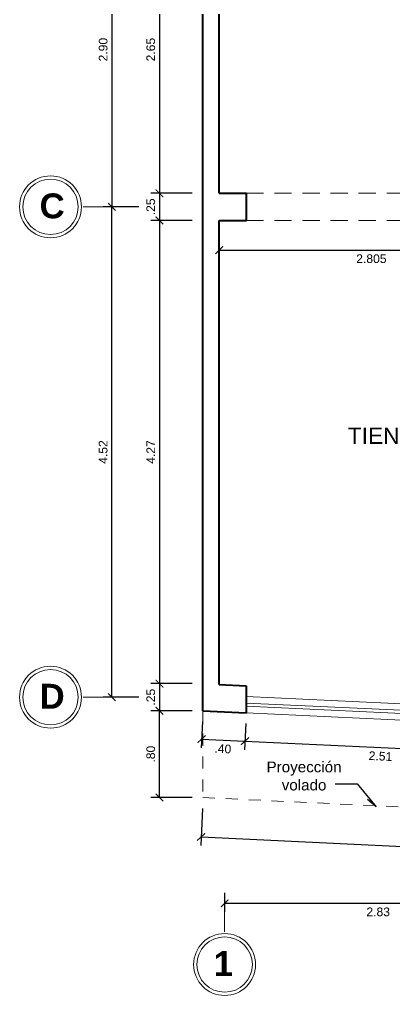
# Model space of a CAD drawing. Header units: millimetres. Extents: x 148 to 461, y 24 to 94.
# Drawn here: x 148.35 to 151.81, y 61.76 to 70.77 of the extents above; entities that cross this region are included whole.
import ezdxf

# ---------------------------------------------------------------- set-up
doc = ezdxf.new("R2010")
doc.units = ezdxf.units.MM
doc.header["$PDMODE"] = 32
doc.linetypes.add('HIDDEN2', pattern=[4.762499999999999, 3.175, -1.5875])
doc.layers.get('0').update_dxf_attribs({"lineweight": 0})
doc.layers.get('Defpoints').update_dxf_attribs({"lineweight": 0})
for name, color, linetype, lineweight in [('A-Dims', 22, 'Continuous', 0), ('A-Stair', 53, 'Continuous', 0), ('A-Text', 30, 'Continuous', 30), ('A-Wall', 153, 'Continuous', 40), ('proyecciones', 33, 'HIDDEN2', 0)]:
    doc.layers.add(name, color=color, linetype=linetype, lineweight=lineweight)
doc.styles.add('ejes', font='swissel.ttf')
doc.dimstyles.new('DIM50', dxfattribs={"dimtxt": 0.08, "dimasz": 0.07, "dimexe": 0.08, "dimexo": 0.1, "dimgap": 0.04, "dimtad": 2, "dimzin": 4, "dimdsep": 46, "dimtxsty": 'ejes', "dimblk": 'ARCHTICK', "dimcen": 0.05, "dimadec": 0, "dimazin": 0, "dimtfac": 1, "dimtix": 1, "dimtmove": 0, "dimatfit": 3, "dimfxl": 0.08, "dimarcsym": 0})

# ---------------------------------------------------------------- blocks, each defined once
blk = doc.blocks.new('_ArchTick')
at = {"color": 0, "linetype": 'ByBlock', "const_width": 0.15}
blk.add_lwpolyline([(-0.5, -0.5), (0.5, 0.5)], dxfattribs=at)
blk = doc.blocks.new('*D187')
at = {"layer": 'A-Dims', "color": 0, "lineweight": -2}
for p, q in [((149.9402830964725, 64.39031263436664), (149.559655716919, 64.39031263436664)), ((149.639655716919, 63.58943264052991), (149.639655716919, 64.39031263436664)), ((149.9402830964725, 63.58943264052991), (149.559655716919, 63.58943264052991))]:
    blk.add_line(p, q, dxfattribs=at)
at = {"layer": 'Defpoints', "color": 0}
for p in [(149.639655716919, 64.39031263436664), (150.0402830964725, 64.39031263436664), (150.0402830964725, 63.58943264052991)]:
    blk.add_point(p, dxfattribs=at)
at = {"layer": 'A-Dims', "color": 0, "lineweight": -2, "xscale": 0.07, "yscale": 0.07, "zscale": 0.07}
for p, rotation in [((149.639655716919, 64.39031263436664), 90), ((149.639655716919, 63.58943264052991), 270)]:
    blk.add_blockref('_ArchTick', p, dxfattribs=dict(at, rotation=rotation))
at = {"layer": 'A-Dims', "color": 0, "insert": (149.559655716919, 63.98987263744827), "char_height": 0.08, "attachment_point": 5, "rotation": 90, "style": 'ejes'}
blk.add_mtext('.80', dxfattribs=at)
blk = doc.blocks.new('*D188')
at = {"layer": 'A-Dims', "color": 0, "lineweight": -2}
for p, q in [((149.9402830964725, 64.64031263436665), (149.559655716919, 64.64031263436665)), ((149.639655716919, 64.64031263436665), (149.639655716919, 64.39031263436664)), ((149.9402830964725, 64.39031263436664), (149.559655716919, 64.39031263436664))]:
    blk.add_line(p, q, dxfattribs=at)
at = {"layer": 'Defpoints', "color": 0}
for p in [(150.0402830964725, 64.64031263436665), (149.639655716919, 64.39031263436664), (150.0402830964725, 64.39031263436664)]:
    blk.add_point(p, dxfattribs=at)
at = {"layer": 'A-Dims', "color": 0, "lineweight": -2, "xscale": 0.07, "yscale": 0.07, "zscale": 0.07}
for p, rotation in [((149.639655716919, 64.64031263436665), 90), ((149.639655716919, 64.39031263436664), 270)]:
    blk.add_blockref('_ArchTick', p, dxfattribs=dict(at, rotation=rotation))
at = {"layer": 'A-Dims', "color": 0, "insert": (149.559655716919, 64.51531263436664), "char_height": 0.08, "attachment_point": 5, "rotation": 90, "style": 'ejes'}
blk.add_mtext('.25', dxfattribs=at)
blk = doc.blocks.new('*D189')
at = {"layer": 'A-Dims', "color": 0, "lineweight": -2}
for p, q in [((149.9402830964725, 68.9131101020102), (149.559655716919, 68.9131101020102)), ((149.639655716919, 68.9131101020102), (149.639655716919, 64.64031263436665)), ((149.9402830964725, 64.64031263436665), (149.559655716919, 64.64031263436665))]:
    blk.add_line(p, q, dxfattribs=at)
at = {"layer": 'Defpoints', "color": 0}
for p in [(150.0402830964725, 68.9131101020102), (149.639655716919, 64.64031263436665), (150.0402830964725, 64.64031263436665)]:
    blk.add_point(p, dxfattribs=at)
at = {"layer": 'A-Dims', "color": 0, "lineweight": -2, "xscale": 0.07, "yscale": 0.07, "zscale": 0.07}
for p, rotation in [((149.639655716919, 68.9131101020102), 90), ((149.639655716919, 64.64031263436665), 270)]:
    blk.add_blockref('_ArchTick', p, dxfattribs=dict(at, rotation=rotation))
at = {"layer": 'A-Dims', "color": 0, "insert": (149.559655716919, 66.77671136818842), "char_height": 0.08, "attachment_point": 5, "rotation": 90, "style": 'ejes'}
blk.add_mtext('4.27', dxfattribs=at)
blk = doc.blocks.new('*D190')
at = {"layer": 'A-Dims', "color": 0, "lineweight": -2}
for p, q in [((149.9402830964725, 69.1631101020102), (149.559655716919, 69.1631101020102)), ((149.639655716919, 69.1631101020102), (149.639655716919, 68.9131101020102)), ((149.9402830964725, 68.9131101020102), (149.559655716919, 68.9131101020102))]:
    blk.add_line(p, q, dxfattribs=at)
at = {"layer": 'Defpoints', "color": 0}
for p in [(150.0402830964725, 69.1631101020102), (149.639655716919, 68.9131101020102), (150.0402830964725, 68.9131101020102)]:
    blk.add_point(p, dxfattribs=at)
at = {"layer": 'A-Dims', "color": 0, "lineweight": -2, "xscale": 0.07, "yscale": 0.07, "zscale": 0.07}
for p, rotation in [((149.639655716919, 69.1631101020102), 90), ((149.639655716919, 68.9131101020102), 270)]:
    blk.add_blockref('_ArchTick', p, dxfattribs=dict(at, rotation=rotation))
at = {"layer": 'A-Dims', "color": 0, "insert": (149.559655716919, 69.0381101020102), "char_height": 0.08, "attachment_point": 5, "rotation": 90, "style": 'ejes'}
blk.add_mtext('.25', dxfattribs=at)
blk = doc.blocks.new('*D191')
at = {"layer": 'A-Dims', "color": 0, "lineweight": -2}
for p, q in [((149.9402830964725, 71.8131101020102), (149.559655716919, 71.8131101020102)), ((149.639655716919, 71.8131101020102), (149.639655716919, 69.1631101020102)), ((149.9402830964725, 69.1631101020102), (149.559655716919, 69.1631101020102))]:
    blk.add_line(p, q, dxfattribs=at)
at = {"layer": 'Defpoints', "color": 0}
for p in [(150.0402830964725, 71.8131101020102), (149.639655716919, 69.1631101020102), (150.0402830964725, 69.1631101020102)]:
    blk.add_point(p, dxfattribs=at)
at = {"layer": 'A-Dims', "color": 0, "lineweight": -2, "xscale": 0.07, "yscale": 0.07, "zscale": 0.07}
for p, rotation in [((149.639655716919, 71.8131101020102), 90), ((149.639655716919, 69.1631101020102), 270)]:
    blk.add_blockref('_ArchTick', p, dxfattribs=dict(at, rotation=rotation))
at = {"layer": 'A-Dims', "color": 0, "insert": (149.559655716919, 70.4881101020102), "char_height": 0.08, "attachment_point": 5, "rotation": 90, "style": 'ejes'}
blk.add_mtext('2.65', dxfattribs=at)
blk = doc.blocks.new('*D208')
at = {"layer": 'A-Dims', "color": 0, "lineweight": -2}
for p, q in [((150.0355965626156, 63.48954251889414), (150.019490391733, 63.14625099094039)), ((150.0232396188186, 63.226163088249), (157.4832396188185, 62.87616308824897)), ((157.4955965626156, 63.13954251889411), (157.479490391733, 62.79625099094036))]:
    blk.add_line(p, q, dxfattribs=at)
at = {"layer": 'Defpoints', "color": 0}
for p in [(150.0402830964725, 63.58943264052991), (157.5002830964725, 63.23943264052988), (157.4832396188185, 62.87616308824897)]:
    blk.add_point(p, dxfattribs=at)
at = {"layer": 'A-Dims', "color": 0, "lineweight": -2, "xscale": 0.07, "yscale": 0.07, "zscale": 0.07}
for p, rotation in [((150.0232396188186, 63.226163088249), 177.3138299825618), ((157.4832396188185, 62.87616308824897), 357.3138299825617)]:
    blk.add_blockref('_ArchTick', p, dxfattribs=dict(at, rotation=rotation))
at = {"layer": 'A-Dims', "color": 0, "insert": (153.749490391733, 62.97125099094037), "char_height": 0.08, "attachment_point": 5, "rotation": 357.31382998256174, "style": 'ejes'}
blk.add_mtext('7.47', dxfattribs=at)
blk = doc.blocks.new('*D214')
at = {"layer": 'A-Dims', "color": 0, "lineweight": -2}
for p, q in [((150.4351570491586, 64.27167637730324), (150.4238191924476, 64.03001805997792)), ((150.4275684195332, 64.10993015728653), (152.9330079329901, 63.9923827270305)), ((152.9405965626156, 64.15412894704721), (152.9292587059046, 63.91247062972189))]:
    blk.add_line(p, q, dxfattribs=at)
at = {"layer": 'Defpoints', "color": 0}
for p in [(150.4398435830155, 64.371566498939), (152.9452830964725, 64.25401906868298), (152.9330079329901, 63.9923827270305)]:
    blk.add_point(p, dxfattribs=at)
at = {"layer": 'A-Dims', "color": 0, "lineweight": -2, "xscale": 0.07, "yscale": 0.07, "zscale": 0.07}
for p, rotation in [((150.4275684195332, 64.10993015728653), 177.313829982562), ((152.9330079329901, 63.9923827270305), 357.313829982562)]:
    blk.add_blockref('_ArchTick', p, dxfattribs=dict(at, rotation=rotation))
at = {"layer": 'A-Dims', "color": 0, "insert": (151.6765389491761, 63.97124434484989), "char_height": 0.08, "attachment_point": 5, "rotation": 357.31382998256197, "style": 'ejes'}
blk.add_mtext('2.51', dxfattribs=at)
blk = doc.blocks.new('*D215')
at = {"layer": 'A-Dims', "color": 0, "lineweight": -2}
for p, q in [((150.0355965626156, 64.29042251273086), (150.0242587059046, 64.04876419540555)), ((150.4351570491586, 64.27167637730324), (150.4238191924476, 64.03001805997793)), ((150.0280079329901, 64.12867629271416), (150.4275684195332, 64.10993015728654))]:
    blk.add_line(p, q, dxfattribs=at)
at = {"layer": 'Defpoints', "color": 0}
for p in [(150.0402830964725, 64.39031263436662), (150.4398435830155, 64.371566498939), (150.4275684195332, 64.10993015728654)]:
    blk.add_point(p, dxfattribs=at)
at = {"layer": 'A-Dims', "color": 0, "lineweight": -2, "xscale": 0.07, "yscale": 0.07, "zscale": 0.07}
for p, rotation in [((150.0280079329901, 64.12867629271416), 177.3138299825625), ((150.4275684195332, 64.10993015728654), 357.3138299825624)]:
    blk.add_blockref('_ArchTick', p, dxfattribs=dict(at, rotation=rotation))
at = {"layer": 'A-Dims', "color": 0, "insert": (150.2240389491761, 64.03939112769173), "char_height": 0.08, "attachment_point": 5, "rotation": 357.3138299825624, "style": 'ejes'}
blk.add_mtext('.40', dxfattribs=at)
blk = doc.blocks.new('*D216')
at = {"layer": 'A-Dims', "color": 0, "lineweight": -2}
for p, q in [((150.1902830964725, 68.8131101020102), (150.1902830964725, 68.55938713722192)), ((152.9952830964724, 68.8131101020102), (152.9952830964724, 68.55938713722192)), ((150.1902830964725, 68.63938713722192), (152.9952830964724, 68.63938713722192))]:
    blk.add_line(p, q, dxfattribs=at)
at = {"layer": 'Defpoints', "color": 0}
for p in [(150.1902830964725, 68.9131101020102), (152.9952830964724, 68.9131101020102), (152.9952830964724, 68.63938713722192)]:
    blk.add_point(p, dxfattribs=at)
at = {"layer": 'A-Dims', "color": 0, "lineweight": -2, "xscale": 0.07, "yscale": 0.07, "zscale": 0.07, "rotation": 180}
blk.add_blockref('_ArchTick', (150.1902830964725, 68.63938713722192), dxfattribs=at)
at = {"layer": 'A-Dims', "color": 0, "lineweight": -2, "xscale": 0.07, "yscale": 0.07, "zscale": 0.07}
blk.add_blockref('_ArchTick', (152.9952830964724, 68.63938713722192), dxfattribs=at)
at = {"layer": 'A-Dims', "color": 0, "insert": (151.5927830964724, 68.5593871372219), "char_height": 0.08, "attachment_point": 5, "style": 'ejes'}
blk.add_mtext('2.805', dxfattribs=at)
blk = doc.blocks.new('*D564')
at = {"layer": 'A-Dims', "color": 0, "lineweight": -2}
for p, q in [((149.4494563758257, 69.0381101020102), (149.1209386590024, 69.0381101020102)), ((149.2009386590024, 64.51531263436664), (149.2009386590024, 69.0381101020102)), ((149.4494563758257, 64.51531263436664), (149.1209386590024, 64.51531263436664))]:
    blk.add_line(p, q, dxfattribs=at)
at = {"layer": 'Defpoints', "color": 0}
for p in [(149.2009386590024, 69.0381101020102), (149.5494563758257, 69.0381101020102), (149.5494563758257, 64.51531263436664)]:
    blk.add_point(p, dxfattribs=at)
at = {"layer": 'A-Dims', "color": 0, "lineweight": -2, "xscale": 0.07, "yscale": 0.07, "zscale": 0.07}
for p, rotation in [((149.2009386590024, 69.0381101020102), 90), ((149.2009386590024, 64.51531263436664), 270)]:
    blk.add_blockref('_ArchTick', p, dxfattribs=dict(at, rotation=rotation))
at = {"layer": 'A-Dims', "color": 0, "insert": (149.1209386590024, 66.77671136818842), "char_height": 0.08, "attachment_point": 5, "rotation": 90, "style": 'ejes'}
blk.add_mtext('4.52', dxfattribs=at)
blk = doc.blocks.new('*D566')
at = {"layer": 'A-Dims', "color": 0, "lineweight": -2}
for p, q in [((149.4494563758257, 71.9381101020102), (149.1209386590024, 71.9381101020102)), ((149.2009386590024, 71.9381101020102), (149.2009386590024, 69.0381101020102)), ((149.4494563758257, 69.0381101020102), (149.1209386590024, 69.0381101020102))]:
    blk.add_line(p, q, dxfattribs=at)
at = {"layer": 'Defpoints', "color": 0}
for p in [(149.5494563758257, 71.9381101020102), (149.2009386590024, 69.0381101020102), (149.5494563758257, 69.0381101020102)]:
    blk.add_point(p, dxfattribs=at)
at = {"layer": 'A-Dims', "color": 0, "lineweight": -2, "xscale": 0.07, "yscale": 0.07, "zscale": 0.07}
for p, rotation in [((149.2009386590024, 71.9381101020102), 90), ((149.2009386590024, 69.0381101020102), 270)]:
    blk.add_blockref('_ArchTick', p, dxfattribs=dict(at, rotation=rotation))
at = {"layer": 'A-Dims', "color": 0, "insert": (149.1209386590024, 70.4881101020102), "char_height": 0.08, "attachment_point": 5, "rotation": 90, "style": 'ejes'}
blk.add_mtext('2.90', dxfattribs=at)
blk = doc.blocks.new('*D558')
at = {"layer": 'A-Dims', "color": 0, "lineweight": -2}
for p, q in [((150.2402830964724, 62.71083732093731), (150.2402830964724, 62.53476358095547)), ((153.0702830964725, 62.71083732093731), (153.0702830964725, 62.53476358095547)), ((150.2402830964724, 62.61476358095547), (153.0702830964725, 62.61476358095547))]:
    blk.add_line(p, q, dxfattribs=at)
at = {"layer": 'Defpoints', "color": 0}
for p in [(150.2402830964724, 62.81083732093731), (153.0702830964725, 62.81083732093731), (153.0702830964725, 62.61476358095547)]:
    blk.add_point(p, dxfattribs=at)
at = {"layer": 'A-Dims', "color": 0, "lineweight": -2, "xscale": 0.07, "yscale": 0.07, "zscale": 0.07, "rotation": 180}
blk.add_blockref('_ArchTick', (150.2402830964724, 62.61476358095547), dxfattribs=at)
at = {"layer": 'A-Dims', "color": 0, "lineweight": -2, "xscale": 0.07, "yscale": 0.07, "zscale": 0.07}
blk.add_blockref('_ArchTick', (153.0702830964725, 62.61476358095547), dxfattribs=at)
at = {"layer": 'A-Dims', "color": 0, "insert": (151.6552830964725, 62.53476358095547), "char_height": 0.08, "attachment_point": 5, "style": 'ejes'}
blk.add_mtext('2.83', dxfattribs=at)

msp = doc.modelspace()

# ---------------------------------------------------------------- linework, layer by layer
at = {"layer": 'A-Dims'}
for p, q in [((149.1209386590024, 69.0381101020102), (148.9361659384728, 69.0381101020102)), ((149.1209386590024, 64.51531263436664), (148.9361659384728, 64.51531263436664)), ((150.2402830964724, 62.53476358095547), (150.2402830964724, 62.3499908604259))]:
    msp.add_line(p, q, dxfattribs=at)
for centre, radius in [((148.6356811096437, 69.0381101020102), 0.2854121045047773), ((148.6356811096437, 69.0381101020102), 0.2554121045047773), ((148.6356811096437, 64.51531263436664), 0.2854121045047773), ((148.6356811096437, 64.51531263436664), 0.2554121045047773), ((150.2402830964724, 62.04950603159675), 0.2854121045047773), ((150.2402830964724, 62.04950603159675), 0.2554121045047773)]:
    msp.add_circle(centre, radius, dxfattribs=at)
at = {"layer": 'A-Stair', "color": 53}
for p, q in [((150.4398435830155, 64.5217314977834), (152.9452830964724, 64.40418406752738)), ((150.4398435830155, 64.46166549824565), (152.9452830964724, 64.34411806798963)), ((150.4398435830155, 64.43163249847676), (152.9452830964725, 64.31408506822075)), ((150.4398435830155, 64.371566498939), (152.9452830964725, 64.25401906868298))]:
    msp.add_line(p, q, dxfattribs=at)
at = {"layer": 'A-Text'}
for p, q in [((151.2574426782949, 63.71634764029841), (151.460391884687, 63.71634764029841)), ((151.460391884687, 63.71634764029841), (151.6364563291967, 63.50442035165555)), ((151.6364563291967, 63.50442035165555), (151.5579434561813, 63.57046428238831))]:
    msp.add_line(p, q, dxfattribs=at)
at = {"layer": 'A-Wall'}
for p, q in [((150.0402830964725, 64.39031263436662), (150.0402830964725, 74.74031263436663)), ((150.1902830964725, 69.1631101020102), (150.1902830964725, 71.8131101020102)), ((150.1902830964725, 69.1631101020102), (150.4402830964725, 69.1631101020102)), ((150.4402830964725, 68.9131101020102), (150.4402830964725, 69.1631101020102)), ((150.1902830964725, 64.63327510085456), (150.1902830964725, 68.9131101020102)), ((150.1902830964725, 68.9131101020102), (150.4402830964725, 68.9131101020102)), ((150.1902830964725, 64.63327510085458), (150.4398435830155, 64.621566498939)), ((150.4398435830155, 64.621566498939), (150.4398435830155, 64.371566498939)), ((150.0402830964725, 64.39031263436664), (150.4398435830155, 64.371566498939))]:
    msp.add_line(p, q, dxfattribs=at)
at = {"layer": 'proyecciones', "ltscale": 0.05}
for p, q in [((150.4402830964725, 69.1631101020102), (155.8002830964724, 69.16311010201021)), ((150.4402830964725, 68.9131101020102), (155.8002830964724, 68.9131101020102))]:
    msp.add_line(p, q, dxfattribs=at)
at = {"layer": 'proyecciones', "ltscale": 0.035}
for p, q in [((150.0402830964725, 64.39031263436664), (150.0402830964725, 63.58943264052992)), ((150.0402830964725, 63.58943264052991), (157.5002830964725, 63.23943264052988))]:
    msp.add_line(p, q, dxfattribs=at)

# ---------------------------------------------------------------- texts
at = {"layer": 'A-Dims', "char_height": 0.2295, "width": 0.9406899582571179, "attachment_point": 1}
for s, insert in [('{\\fArial|b1|i0|c0|p34;C}', (148.5348954094173, 69.1617366347129)), ('{\\fArial|b1|i0|c0|p34;D}', (148.5348954094173, 64.63893916706934)), ('{\\fArial|b1|i0|c0|p34;1}', (150.1394973962461, 62.17313256429945))]:
    msp.add_mtext(s, dxfattribs=dict(at, insert=insert))
at = {"layer": 'A-Text', "attachment_point": 1}
for s, insert, char_height, width in [('\\pxqc;{\\fArial|b0|i0|c0|p34;TIENDA 1}', (150.8860323450294, 67.00116790497518), 0.15, 1.921230973560597), ('\\pxqc;{\\fArial|b0|i0|c0|p34;Proyección \\Pvolado}', (150.2334622471386, 63.92219747211963), 0.1, 1.477769307683729)]:
    msp.add_mtext(s, dxfattribs=dict(at, insert=insert, char_height=char_height, width=width))

# ---------------------------------------------------------------- dimensions: what is measured, and where the dimension line sits
at = {"layer": 'A-Dims'}
for base, p1, p2, picture, middle in [((149.2009386590024, 69.0381101020102), (149.5494563758257, 71.9381101020102), (149.5494563758257, 69.0381101020102), '*D566', (149.1209386590024, 70.4881101020102)), ((149.639655716919, 69.1631101020102), (150.0402830964725, 71.8131101020102), (150.0402830964725, 69.1631101020102), '*D191', (149.559655716919, 70.4881101020102)), ((149.639655716919, 68.9131101020102), (150.0402830964725, 69.1631101020102), (150.0402830964725, 68.9131101020102), '*D190', (149.559655716919, 69.0381101020102)), ((149.2009386590024, 69.0381101020102), (149.5494563758257, 64.51531263436664), (149.5494563758257, 69.0381101020102), '*D564', (149.1209386590024, 66.77671136818842)), ((149.639655716919, 64.64031263436665), (150.0402830964725, 68.9131101020102), (150.0402830964725, 64.64031263436665), '*D189', (149.559655716919, 66.77671136818842)), ((149.639655716919, 64.39031263436664), (150.0402830964725, 64.64031263436665), (150.0402830964725, 64.39031263436664), '*D188', (149.559655716919, 64.51531263436664)), ((149.639655716919, 64.39031263436664), (150.0402830964725, 63.58943264052991), (150.0402830964725, 64.39031263436664), '*D187', (149.559655716919, 63.98987263744827))]:
    dim = msp.add_linear_dim(base=base, p1=p1, p2=p2, angle=90, dimstyle='DIM50', dxfattribs=at)
    dim.commit()
    dim.dimension.update_dxf_attribs({"geometry": picture, "text_midpoint": middle})
dim = msp.add_linear_dim(base=(152.9952830964724, 68.63938713722192), p1=(150.1902830964725, 68.9131101020102), p2=(152.9952830964724, 68.9131101020102), text='2.805', dimstyle='DIM50', dxfattribs=at)
dim.commit()
dim.dimension.update_dxf_attribs({"geometry": '*D216', "text_midpoint": (151.5927830964724, 68.5593871372219)})
for p1, p2, distance, picture, middle in [((150.0402830964725, 64.39031263436662), (150.4398435830155, 64.371566498939), -0.26192413961259986, '*D215', (150.2240389491761, 64.03939112769173)), ((150.4398435830155, 64.371566498939), (152.9452830964725, 64.25401906868298), -0.26192413961261934, '*D214', (151.6765389491761, 63.97124434484989)), ((150.0402830964725, 63.58943264052991), (157.5002830964725, 63.23943264052988), -0.3636691459897458, '*D208', (153.749490391733, 62.97125099094037))]:
    dim = msp.add_aligned_dim(p1=p1, p2=p2, distance=distance, dimstyle='DIM50', dxfattribs=at)
    dim.commit()
    dim.dimension.update_dxf_attribs({"geometry": picture, "text_midpoint": middle})
dim = msp.add_linear_dim(base=(153.0702830964725, 62.61476358095547), p1=(150.2402830964724, 62.81083732093731), p2=(153.0702830964725, 62.81083732093731), dimstyle='DIM50', dxfattribs=at)
dim.commit()
dim.dimension.update_dxf_attribs({"geometry": '*D558', "text_midpoint": (151.6552830964725, 62.53476358095547)})

doc.saveas('drawing.dxf')
